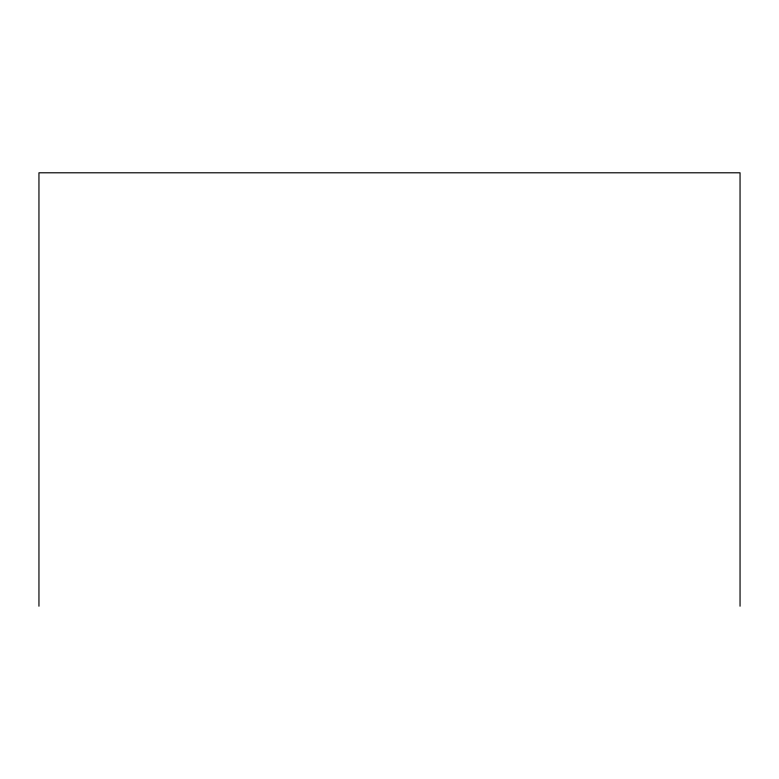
<?xml version="1.0" encoding="UTF-8"?>
<svg xmlns="http://www.w3.org/2000/svg" width="779" height="779" viewBox="0 0 779 779"><rect width="100%" height="100%" fill="white"/><g stroke="black" fill="none" stroke-linecap="round" stroke-linejoin="round"><path stroke-width="1.17" d="M740.05 606.208L740.05 172.792L38.95 172.792L38.95 606.208"/></g></svg>
